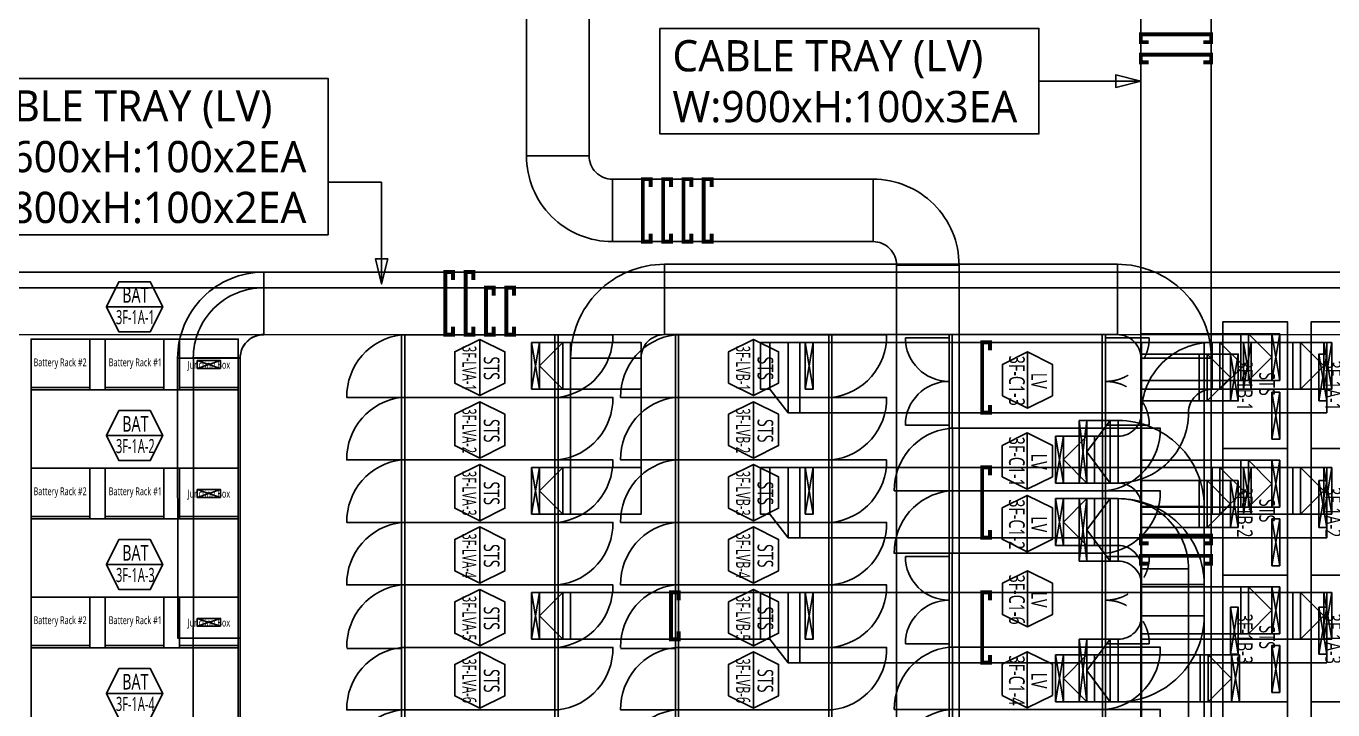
# Model space of a CAD drawing. Header units: millimetres. Extents: x -138191 to 245733, y -341087 to 835263.
# Drawn here: x -124095 to -107386, y 474660 to 483411 of the extents above; entities that cross this region are included whole.
import ezdxf
from ezdxf.enums import TextEntityAlignment as Align

# ---------------------------------------------------------------- set-up
doc = ezdxf.new("R2010")
doc.units = ezdxf.units.MM
doc.header["$LTSCALE"] = 300
doc.linetypes.add('D1', pattern=[3, 1, -1, 1])
for name, color, linetype in [('------00 Switch Gear', 3, 'Continuous'), ('------00 Switch Gear_Number', 1, 'Continuous'), ('-----26 Electrical Cable Tray_HV_N', 30, 'Continuous'), ('-----26 Electrical Cable Tray_LV_STS1', 3, 'Continuous'), ('-----26 Electrical Cable Tray_LV_STS2', 2, 'Continuous'), ('-----26 Electrical Cable Tray_LV_STS3', 151, 'Continuous'), ('-----26 Electrical Cable Tray_LV_STS3_B', 4, 'Continuous'), ('-----26 Electrical Cable Tray_LV_STS3_C', 231, 'Continuous'), ('-----26 Electrical Cable Tray_LV_UPSBAT', 11, 'Continuous')]:
    doc.layers.add(name, color=color, linetype=linetype)
doc.styles.add('ELEC', font='malgun.ttf')

# ---------------------------------------------------------------- blocks, each defined once
blk = doc.blocks.new('STS-R')
blk.add_lwpolyline([(886994, -128588), (888614, -128588), (888614, -129418), (886994, -129418), (886994, -128588)])
blk = doc.blocks.new('A$C2e8f9a8b')
at = {"color": 0}
blk.add_line((30, 750), (30, 0), dxfattribs=at)
blk.add_lwpolyline([(650, 0), (0, 0), (0, 750), (650, 750)], close=True, dxfattribs=at)
blk = doc.blocks.new('A$495596483691')
at = {"color": 0}
for p, q in [((100, 600), (0, 600)), ((0, 600), (0, 0)), ((500, 600), (100, 600)), ((500, 0), (500, 600)), ((0, 0), (100, 0)), ((100, 0), (500, 0))]:
    blk.add_line(p, q, dxfattribs=at)
at = {"color": 8}
for p, q in [((400, 300), (100, 600)), ((100, 600), (100, 0)), ((400, 0), (400, 600)), ((400, 600), (500, 0)), ((500, 600), (400, 0)), ((400, 300), (100, 0))]:
    blk.add_line(p, q, dxfattribs=at)
blk = doc.blocks.new('A$480505980042')
at = {"color": 0}
for p, q in [((400, 800), (0, 800)), ((0, 800), (0, 0)), ((500, 800), (400, 800)), ((500, 0), (500, 800)), ((0, 0), (400, 0)), ((400, 0), (500, 0))]:
    blk.add_line(p, q, dxfattribs=at)
at = {"color": 8}
for p, q in [((100, 0), (0, 800)), ((0, 0), (100, 800)), ((100, 400), (400, 800)), ((100, 800), (100, 0)), ((400, 0), (400, 800)), ((100, 400), (400, 0))]:
    blk.add_line(p, q, dxfattribs=at)

msp = doc.modelspace()

# ---------------------------------------------------------------- linework, layer by layer
at = {"layer": '------00 Switch Gear'}
for p, q in [((-119253, 478660, 0), (-119253, 479460, 0)), ((-117333, 478660, 0), (-117333, 479460, 0)), ((-115752, 478660, 0), (-115752, 479460, 0)), ((-113832, 478660, 0), (-113832, 479460, 0)), ((-112853, 479424, 0), (-112293, 479424, 0)), ((-112253, 479464, 0), (-112253, 478264, 0)), ((-110335, 479464, 0), (-110335, 478264, 0)), ((-109733, 479424, 0), (-110293, 479424, 0)), ((-119253, 477860, 0), (-119253, 478660, 0)), ((-117333, 477860, 0), (-117333, 478660, 0)), ((-115752, 477860, 0), (-115752, 478660, 0)), ((-113832, 477860, 0), (-113832, 478660, 0)), ((-112853, 478304, 0), (-112293, 478304, 0)), ((-112252, 477464, 0), (-112252, 478264, 0)), ((-110332, 477464, 0), (-110332, 478264, 0)), ((-109733, 478304, 0), (-110293, 478304, 0)), ((-109592, 478264, 0), (-110292, 478264, 0)), ((-119253, 477060, 0), (-119253, 477860, 0)), ((-117333, 477060, 0), (-117333, 477860, 0)), ((-115752, 477060, 0), (-115752, 477860, 0)), ((-113832, 477060, 0), (-113832, 477860, 0)), ((-112994, 477464, 0), (-112294, 477464, 0)), ((-112252, 476664, 0), (-112252, 477464, 0)), ((-110332, 476664, 0), (-110332, 477464, 0)), ((-109592, 477464, 0), (-110292, 477464, 0)), ((-119253, 476260, 0), (-119253, 477060, 0)), ((-117333, 476260, 0), (-117333, 477060, 0)), ((-115752, 476260, 0), (-115752, 477060, 0)), ((-113832, 476260, 0), (-113832, 477060, 0)), ((-112994, 476664, 0), (-112294, 476664, 0)), ((-112853, 476624, 0), (-112293, 476624, 0)), ((-112253, 476664, 0), (-112253, 475464, 0)), ((-110335, 476664, 0), (-110335, 475464, 0)), ((-109733, 476624, 0), (-110293, 476624, 0)), ((-119253, 475460, 0), (-119253, 476260, 0)), ((-117333, 475460, 0), (-117333, 476260, 0)), ((-115752, 475460, 0), (-115752, 476260, 0)), ((-113832, 475460, 0), (-113832, 476260, 0)), ((-119253, 474660, 0), (-119253, 475460, 0)), ((-117333, 474660, 0), (-117333, 475460, 0)), ((-115752, 474660, 0), (-115752, 475460, 0)), ((-113832, 474660, 0), (-113832, 475460, 0)), ((-112853, 475504, 0), (-112293, 475504, 0)), ((-112252, 474664, 0), (-112252, 475464, 0)), ((-110332, 474664, 0), (-110332, 475464, 0)), ((-109733, 475504, 0), (-110293, 475504, 0)), ((-109592, 475464, 0), (-110292, 475464, 0)), ((-119253, 473860, 0), (-119253, 474660, 0)), ((-117333, 473860, 0), (-117333, 474660, 0)), ((-115752, 473860, 0), (-115752, 474660, 0)), ((-113832, 473860, 0), (-113832, 474660, 0)), ((-112994, 474664, 0), (-112294, 474664, 0)), ((-112252, 473864, 0), (-112252, 474664, 0)), ((-110332, 473864, 0), (-110332, 474664, 0)), ((-109592, 474664, 0), (-110292, 474664, 0))]:
    msp.add_line(p, q, dxfattribs=at)
at = {"layer": '------00 Switch Gear', "elevation": 0}
for points in [[(-124033, 472155), (-124033, 479405), (-121383, 479405), (-121383, 472155), (-124033, 472155)], [(-119995, 475447), (-119295, 475447)], [(-116494, 475447), (-115794, 475447)]]:
    msp.add_lwpolyline(points, dxfattribs=at)
for points in [[(-121383, 479405), (-121383, 478755), (-124033, 478755), (-124033, 479405)], [(-117293, 478660), (-117293, 479460), (-119295, 479460), (-119295, 478660)], [(-113792, 478660), (-113792, 479460), (-115794, 479460), (-115794, 478660)], [(-112293, 479464), (-112293, 478264), (-110293, 478264), (-110293, 479464)], [(-117293, 477860), (-117293, 478660), (-119295, 478660), (-119295, 477860)], [(-113792, 477860), (-113792, 478660), (-115794, 478660), (-115794, 477860)], [(-110292, 477464), (-110292, 478264), (-112294, 478264), (-112294, 477464)], [(-121383, 477755), (-121383, 477105), (-124033, 477105), (-124033, 477755)], [(-117293, 477060), (-117293, 477860), (-119295, 477860), (-119295, 477060)], [(-113792, 477060), (-113792, 477860), (-115794, 477860), (-115794, 477060)], [(-110292, 476664), (-110292, 477464), (-112294, 477464), (-112294, 476664)], [(-117293, 476260), (-117293, 477060), (-119295, 477060), (-119295, 476260)], [(-113792, 476260), (-113792, 477060), (-115794, 477060), (-115794, 476260)], [(-112293, 476664), (-112293, 475464), (-110293, 475464), (-110293, 476664)], [(-117293, 475460), (-117293, 476260), (-119295, 476260), (-119295, 475460)], [(-113792, 475460), (-113792, 476260), (-115794, 476260), (-115794, 475460)], [(-121383, 476105), (-121383, 475455), (-124033, 475455), (-124033, 476105)], [(-117293, 474660), (-117293, 475460), (-119295, 475460), (-119295, 474660)], [(-113792, 474660), (-113792, 475460), (-115794, 475460), (-115794, 474660)], [(-110292, 474664), (-110292, 475464), (-112294, 475464), (-112294, 474664)], [(-117293, 473860), (-117293, 474660), (-119295, 474660), (-119295, 473860)], [(-113792, 473860), (-113792, 474660), (-115794, 474660), (-115794, 473860)], [(-110292, 473864), (-110292, 474664), (-112294, 474664), (-112294, 473864)]]:
    msp.add_lwpolyline(points, close=True, dxfattribs=at)
for points in [[(-119295, 479460, 0.385743), (-119995, 478660), (-119295, 478660)], [(-117293, 478660, 0.385743), (-116593, 479460), (-117293, 479460)], [(-115794, 479460, 0.385743), (-116494, 478660), (-115794, 478660)], [(-113792, 478660, 0.385743), (-113092, 479460), (-113792, 479460)], [(-119295, 478660, 0.385743), (-119995, 477860), (-119295, 477860)], [(-117293, 477860, 0.385743), (-116593, 478660), (-117293, 478660)], [(-115794, 478660, 0.385743), (-116494, 477860), (-115794, 477860)], [(-113792, 477860, 0.385743), (-113092, 478660), (-113792, 478660)], [(-119295, 477860, 0.385743), (-119995, 477060), (-119295, 477060)], [(-117293, 477060, 0.385743), (-116593, 477860), (-117293, 477860)], [(-115794, 477860, 0.385743), (-116494, 477060), (-115794, 477060)], [(-113792, 477060, 0.385743), (-113092, 477860), (-113792, 477860)], [(-119295, 477060, 0.385743), (-119995, 476260), (-119295, 476260)], [(-117293, 476260, 0.385743), (-116593, 477060), (-117293, 477060)], [(-115794, 477060, 0.385743), (-116494, 476260), (-115794, 476260)], [(-113792, 476260, 0.385743), (-113092, 477060), (-113792, 477060)], [(-119295, 476260, 0.385743), (-119995, 475460)], [(-117293, 475460, 0.385743), (-116593, 476260), (-117293, 476260)], [(-115794, 476260, 0.385743), (-116494, 475460)], [(-113792, 475460, 0.385743), (-113092, 476260), (-113792, 476260)], [(-119295, 475460, 0.385743), (-119995, 474660), (-119295, 474660)], [(-117293, 474660, 0.385743), (-116593, 475460), (-117293, 475460)], [(-115794, 475460, 0.385743), (-116494, 474660), (-115794, 474660)], [(-113792, 474660, 0.385743), (-113092, 475460), (-113792, 475460)], [(-119295, 474660, 0.385743), (-119995, 473860), (-119295, 473860)], [(-115794, 474660, 0.385743), (-116494, 473860), (-115794, 473860)]]:
    msp.add_lwpolyline(points, format="xyb", dxfattribs=at)
at = {"layer": '------00 Switch Gear'}
for centre, radius, start, end in [((-112293, 479424, 0), 560, 180, 270), ((-112293, 478304, 0), 560, 90, 180), ((-112203, 477477, 0), 791, 96.6265, 181.0016), ((-110384, 478250, 0), 791, 276.6265, 1.0016), ((-112203, 476677, 0), 791, 96.6265, 181.0016), ((-110384, 477450, 0), 791, 276.6265, 1.0016), ((-112293, 476624, 0), 560, 180, 270), ((-112293, 475504, 0), 560, 90, 180), ((-112203, 474677, 0), 791, 96.6265, 181.0016), ((-110384, 475450, 0), 791, 276.6265, 1.0016), ((-112203, 473877, 0), 791, 96.6265, 181.0016), ((-110384, 474650, 0), 791, 276.6265, 1.0016)]:
    msp.add_arc(centre, radius, start, end, dxfattribs=at)
at = {"layer": '------00 Switch Gear', "linetype": 'D1'}
for centre, start, end in [((-110293, 479424, 0), 270, 0), ((-110293, 478304, 0), 0, 90), ((-110293, 476624, 0), 270, 0), ((-110293, 475504, 0), 0, 90)]:
    msp.add_arc(centre, 560, start, end, dxfattribs=at)
at = {"layer": '------00 Switch Gear_Number', "elevation": 0}
for points in [[(-122348, 479820), (-123068, 479820), (-122909, 480140), (-122508, 480140), (-122348, 479820), (-122508, 479500), (-122909, 479500), (-123068, 479820)], [(-118294, 478682), (-118294, 479402), (-117974, 479243), (-117974, 478842), (-118294, 478682), (-118614, 478842), (-118614, 479243), (-118294, 479402)], [(-114793, 478682), (-114793, 479402), (-114473, 479243), (-114473, 478842), (-114793, 478682), (-115113, 478842), (-115113, 479243), (-114793, 479402)], [(-111292, 478522), (-111292, 479242), (-110972, 479082), (-110972, 478681), (-111292, 478522), (-111612, 478681), (-111612, 479082), (-111292, 479242)], [(-118294, 477882), (-118294, 478602), (-117974, 478443), (-117974, 478042), (-118294, 477882), (-118614, 478042), (-118614, 478443), (-118294, 478602)], [(-114793, 477882), (-114793, 478602), (-114473, 478443), (-114473, 478042), (-114793, 477882), (-115113, 478042), (-115113, 478443), (-114793, 478602)], [(-122348, 478170), (-123068, 478170), (-122909, 478490), (-122508, 478490), (-122348, 478170), (-122508, 477850), (-122909, 477850), (-123068, 478170)], [(-111293, 477485), (-111293, 478205), (-110973, 478046), (-110973, 477645), (-111293, 477485), (-111613, 477645), (-111613, 478046), (-111293, 478205)], [(-118294, 477082), (-118294, 477802), (-117974, 477643), (-117974, 477242), (-118294, 477082), (-118614, 477242), (-118614, 477643), (-118294, 477802)], [(-114793, 477082), (-114793, 477802), (-114473, 477643), (-114473, 477242), (-114793, 477082), (-115113, 477242), (-115113, 477643), (-114793, 477802)], [(-111293, 476685), (-111293, 477405), (-110973, 477246), (-110973, 476845), (-111293, 476685), (-111613, 476845), (-111613, 477246), (-111293, 477405)], [(-118294, 476282), (-118294, 477002), (-117974, 476843), (-117974, 476442), (-118294, 476282), (-118614, 476442), (-118614, 476843), (-118294, 477002)], [(-114793, 476282), (-114793, 477002), (-114473, 476843), (-114473, 476442), (-114793, 476282), (-115113, 476442), (-115113, 476843), (-114793, 477002)], [(-122348, 476520), (-123068, 476520), (-122909, 476840), (-122508, 476840), (-122348, 476520), (-122508, 476200), (-122909, 476200), (-123068, 476520)], [(-111292, 475722), (-111292, 476442), (-110972, 476282), (-110972, 475881), (-111292, 475722), (-111612, 475881), (-111612, 476282), (-111292, 476442)], [(-118294, 475482), (-118294, 476202), (-117974, 476043), (-117974, 475642), (-118294, 475482), (-118614, 475642), (-118614, 476043), (-118294, 476202)], [(-114793, 475482), (-114793, 476202), (-114473, 476043), (-114473, 475642), (-114793, 475482), (-115113, 475642), (-115113, 476043), (-114793, 476202)], [(-118294, 474682), (-118294, 475402), (-117974, 475243), (-117974, 474842), (-118294, 474682), (-118614, 474842), (-118614, 475243), (-118294, 475402)], [(-114793, 474682), (-114793, 475402), (-114473, 475243), (-114473, 474842), (-114793, 474682), (-115113, 474842), (-115113, 475243), (-114793, 475402)], [(-111293, 474685), (-111293, 475405), (-110973, 475246), (-110973, 474845), (-111293, 474685), (-111613, 474845), (-111613, 475246), (-111293, 475405)], [(-122348, 474870), (-123068, 474870), (-122909, 475190), (-122508, 475190), (-122348, 474870), (-122508, 474550), (-122909, 474550), (-123068, 474870)]]:
    msp.add_lwpolyline(points, dxfattribs=at)
at = {"layer": '-----26 Electrical Cable Tray_HV_N', "color": 1}
msp.add_line((-120235, 481416), (-119550, 481416), dxfattribs=at)
at = {"layer": '-----26 Electrical Cable Tray_HV_N', "color": 1, "elevation": 0}
msp.add_lwpolyline([(-115991, 483382), (-115991, 482032), (-111145, 482032), (-111145, 483382)], close=True, dxfattribs=at)
at = {"layer": '-----26 Electrical Cable Tray_HV_N', "color": 1}
msp.add_lwpolyline([(-125081, 482741), (-125081, 480741), (-120235, 480741), (-120235, 482741)], close=True, dxfattribs=at)
at = {"layer": '-----26 Electrical Cable Tray_HV_N', "color": 1, "elevation": 0}
msp.add_lwpolyline([(-109842, 482707), (-110162, 482787), (-110162, 482627), (-109842, 482707), (-111145, 482707)], dxfattribs=at)
at = {"layer": '-----26 Electrical Cable Tray_HV_N', "color": 1}
msp.add_lwpolyline([(-119550, 480113), (-119470, 480433), (-119630, 480433), (-119550, 480113), (-119550, 481416)], dxfattribs=at)
at = {"layer": '-----26 Electrical Cable Tray_LV_STS1', "elevation": 0}
for points in [[(-109842, 486205), (-108942, 486205), (-108942, 477255), (-109842, 477255)], [(-109842, 486205), (-108942, 486205), (-108942, 474015), (-109842, 474015)], [(-109842, 486205), (-108942, 486205), (-108942, 470775), (-109842, 470775)], [(-108565, 478875), (-109842, 478875), (-109842, 479475), (-108565, 479475)], [(-108165, 478125), (-108165, 478725), (-108065, 478725), (-108065, 478125)], [(-108565, 477255), (-109842, 477255), (-109842, 477855), (-108565, 477855)], [(-108165, 476505), (-108165, 477105), (-108065, 477105), (-108065, 476505)], [(-108565, 475635), (-109842, 475635), (-109842, 476235), (-108565, 476235)], [(-108165, 474885), (-108165, 475485), (-108065, 475485), (-108065, 474885)]]:
    msp.add_lwpolyline(points, close=True, dxfattribs=at)
at = {"layer": '-----26 Electrical Cable Tray_LV_STS1', "ltscale": 7.5, "const_width": 50, "elevation": 0}
for points in [[(-109042, 483206), (-108942, 483206), (-108942, 483306), (-109842, 483306), (-109842, 483206), (-109742, 483206)], [(-109042, 482947), (-108942, 482947), (-108942, 483047), (-109842, 483047), (-109842, 482947), (-109742, 482947)], [(-109042, 476792), (-108942, 476792), (-108942, 476892), (-109842, 476892), (-109842, 476792), (-109742, 476792)], [(-109042, 476532), (-108942, 476532), (-108942, 476632), (-109842, 476632), (-109842, 476532), (-109742, 476532)]]:
    msp.add_lwpolyline(points, dxfattribs=at)
at = {"layer": '-----26 Electrical Cable Tray_LV_STS1', "elevation": 0}
for points in [[(-108065, 478125), (-108165, 478725)], [(-108065, 478725), (-108165, 478125)], [(-108065, 476505), (-108165, 477105)], [(-108065, 477105), (-108165, 476505)], [(-108065, 474885), (-108165, 475485)], [(-108065, 475485), (-108165, 474885)]]:
    msp.add_lwpolyline(points, dxfattribs=at)
at = {"layer": '-----26 Electrical Cable Tray_LV_STS2', "elevation": 0}
for points in [[(-116233, 479163), (-116233, 479163, -0.414214), (-115933, 479463), (-115933, 479463), (-115933, 480363, 0.414214), (-117133, 479163)], [(-109842, 479163), (-109842, 479163, 0.414214), (-110142, 479463), (-110142, 479463), (-110142, 480363, -0.414214), (-108942, 479163)]]:
    msp.add_lwpolyline(points, format="xyb", close=True, dxfattribs=at)
for points in [[(-115933, 479463), (-115933, 480363), (-110142, 480363), (-110142, 479463)], [(-117133, 479364), (-117133, 478764), (-116233, 478764), (-116233, 479364)], [(-114204, 478464), (-114204, 479364), (-107465, 479364), (-107465, 478464)], [(-114132, 478764), (-114132, 479364), (-114032, 479364), (-114032, 478764)], [(-116233, 477164), (-117133, 477164), (-117133, 479163), (-116233, 479163)], [(-109095, 479214), (-109095, 478614), (-109842, 478614), (-109842, 479214)], [(-108942, 476994), (-109842, 476994), (-109842, 479163), (-108942, 479163)], [(-108695, 478614), (-108695, 479214), (-108595, 479214), (-108595, 478614)], [(-107565, 478614), (-107565, 479214), (-107465, 479214), (-107465, 478614)], [(-117133, 477764), (-117133, 477164), (-116233, 477164), (-116233, 477764)], [(-114204, 476864), (-114204, 477764), (-107465, 477764), (-107465, 476864)], [(-114132, 477164), (-114132, 477764), (-114032, 477764), (-114032, 477164)], [(-109095, 477594), (-109095, 476994), (-109842, 476994), (-109842, 477594)], [(-107565, 476994), (-107565, 477594), (-107465, 477594), (-107465, 476994)], [(-117133, 476164), (-117133, 475564), (-114704, 475564), (-114704, 476164)], [(-114204, 475264), (-114204, 476164), (-107465, 476164), (-107465, 475264)], [(-114132, 475564), (-114132, 476164), (-114032, 476164), (-114032, 475564)], [(-108695, 475374), (-108695, 475974), (-108595, 475974), (-108595, 475374)], [(-107565, 475374), (-107565, 475974), (-107465, 475974), (-107465, 475374)]]:
    msp.add_lwpolyline(points, close=True, dxfattribs=at)
for points in [[(-114204, 479364), (-114704, 479364), (-114704, 478764), (-114585, 478764), (-114585, 479364), (-114352, 479364), (-114352, 478464), (-114585, 478764), (-114585, 479364), (-114204, 479364), (-114204, 478464), (-114352, 478464)], [(-114032, 478764), (-114132, 479364)], [(-114032, 479364), (-114132, 478764)], [(-108595, 478614), (-108695, 479214)], [(-108595, 479214), (-108695, 478614)], [(-107465, 478614), (-107565, 479214)], [(-107465, 479214), (-107565, 478614)], [(-114204, 477764), (-114704, 477764), (-114704, 477164), (-114585, 477164), (-114585, 477764), (-114352, 477764), (-114352, 476864), (-114585, 477164), (-114585, 477764), (-114204, 477764), (-114204, 476864), (-114352, 476864)], [(-114032, 477164), (-114132, 477764)], [(-114032, 477764), (-114132, 477164)], [(-107465, 476994), (-107565, 477594)], [(-107465, 477594), (-107565, 476994)], [(-114204, 476164), (-114704, 476164), (-114704, 475564), (-114585, 475564), (-114585, 476164), (-114352, 476164), (-114352, 475264), (-114585, 475564), (-114585, 476164), (-114204, 476164), (-114204, 475264), (-114352, 475264)], [(-114032, 475564), (-114132, 476164)], [(-114032, 476164), (-114132, 475564)], [(-108595, 475374), (-108695, 475974)], [(-108595, 475974), (-108695, 475374)], [(-107465, 475374), (-107565, 475974)], [(-107465, 475974), (-107565, 475374)]]:
    msp.add_lwpolyline(points, dxfattribs=at)
at = {"layer": '-----26 Electrical Cable Tray_LV_STS2', "ltscale": 7.5, "const_width": 50, "elevation": 0}
for points in [[(-111770, 479264), (-111770, 479364), (-111870, 479364), (-111870, 478464), (-111770, 478464), (-111770, 478564)], [(-111770, 477664), (-111770, 477764), (-111870, 477764), (-111870, 476864), (-111770, 476864), (-111770, 476964)], [(-115751, 476064), (-115751, 476164), (-115851, 476164), (-115851, 475564), (-115751, 475564), (-115751, 475664)], [(-111770, 476064), (-111770, 476164), (-111870, 476164), (-111870, 475264), (-111770, 475264), (-111770, 475364)]]:
    msp.add_lwpolyline(points, dxfattribs=at)
at = {"layer": '-----26 Electrical Cable Tray_LV_STS3', "elevation": 0}
for points in [[(-109232, 478464), (-109232, 478464, -0.414214), (-108932, 478764), (-108932, 478764), (-108932, 479364, 0.414214), (-109832, 478464)], [(-109832, 478464), (-109832, 478464, -0.414214), (-110132, 478164), (-110132, 478164), (-110132, 477564, 0.414214), (-109232, 478464)], [(-110132, 478364), (-110132, 477564, -0.414214), (-109832, 477264), (-109032, 477264, 0.414214)], [(-110132, 477364), (-110132, 476564, -0.414214), (-109832, 476264), (-109032, 476264, 0.414214)], [(-109832, 476464), (-109832, 476464, 0.414214), (-110132, 476764), (-110132, 476764), (-110132, 477364, -0.414214), (-109232, 476464)]]:
    msp.add_lwpolyline(points, format="xyb", close=True, dxfattribs=at)
for points in [[(-107900, 479364), (-108932, 479364), (-108932, 478764), (-107900, 478764)], [(-110432, 478164), (-110132, 478164), (-110132, 477564), (-110432, 477564)], [(-107900, 477764), (-109832, 477764), (-109832, 477164), (-107900, 477164)], [(-110432, 476764), (-110132, 476764), (-110132, 477364), (-110432, 477364)], [(-109832, 475564), (-109832, 477264), (-109032, 477264), (-109032, 475564)], [(-109232, 471664), (-109232, 476464), (-109832, 476464), (-109832, 471664)], [(-109832, 472364), (-109832, 476264), (-109032, 476264), (-109032, 472364)], [(-107900, 476164), (-109832, 476164), (-109832, 475564), (-107900, 475564)]]:
    msp.add_lwpolyline(points, close=True, dxfattribs=at)
at = {"layer": '-----26 Electrical Cable Tray_LV_STS3_B', "elevation": 0}
for points in [[(-109832, 475864), (-109832, 479364), (-109032, 479364), (-109032, 475864)], [(-108930, 479364), (-109832, 479364), (-109832, 478764), (-108930, 478764)], [(-108930, 477764), (-109832, 477764), (-109832, 477164), (-108930, 477164)], [(-110432, 475364), (-109082, 475364), (-109082, 474764), (-110432, 474764)]]:
    msp.add_lwpolyline(points, close=True, dxfattribs=at)
msp.add_lwpolyline([(-109032, 475864), (-109832, 475864, -0.414214), (-110132, 475564), (-110132, 474764, 0.414214)], format="xyb", close=True, dxfattribs=at)
at = {"layer": '-----26 Electrical Cable Tray_LV_STS3_C', "elevation": 0}
for points in [[(-117698, 488682), (-117698, 481753), (-116898, 481753), (-116898, 488682)], [(-117698, 488682), (-117698, 481753), (-116898, 481753), (-116898, 488682)], [(-117698, 487062), (-117698, 481753), (-116898, 481753), (-116898, 487062)], [(-113266, 481453), (-116598, 481453), (-116598, 480653), (-113266, 480653)], [(-113266, 481453), (-116598, 481453), (-116598, 480653), (-113266, 480653)], [(-113266, 481453), (-116598, 481453), (-116598, 480653), (-113266, 480653)], [(-112966, 480353), (-112966, 473064), (-112166, 473064), (-112166, 480353)], [(-112966, 480353), (-112966, 471064), (-112166, 471064), (-112166, 480353)], [(-112966, 480353), (-112966, 472164), (-112166, 472164), (-112166, 480353)]]:
    msp.add_lwpolyline(points, close=True, dxfattribs=at)
for points in [[(-116598, 480653), (-116598, 481453, -0.414214), (-116898, 481753), (-117698, 481753, 0.414214)], [(-116598, 480653), (-116598, 481453, -0.414214), (-116898, 481753), (-117698, 481753, 0.414214)], [(-116598, 480653), (-116598, 481453, -0.414214), (-116898, 481753), (-117698, 481753, 0.414214)], [(-113266, 481453), (-113266, 480653, -0.414214), (-112966, 480353), (-112166, 480353, 0.414214)], [(-113266, 481453), (-113266, 480653, -0.414214), (-112966, 480353), (-112166, 480353, 0.414214)], [(-113266, 481453), (-113266, 480653, -0.414214), (-112966, 480353), (-112166, 480353, 0.414214)]]:
    msp.add_lwpolyline(points, format="xyb", close=True, dxfattribs=at)
at = {"layer": '-----26 Electrical Cable Tray_LV_STS3_C', "ltscale": 7.5, "const_width": 50, "elevation": 0}
for points in [[(-116110, 481353), (-116110, 481453), (-116210, 481453), (-116210, 480653), (-116110, 480653), (-116110, 480753)], [(-115850, 481353), (-115850, 481453), (-115950, 481453), (-115950, 480653), (-115850, 480653), (-115850, 480753)], [(-115590, 481353), (-115590, 481453), (-115690, 481453), (-115690, 480653), (-115590, 480653), (-115590, 480753)], [(-115331, 481353), (-115331, 481453), (-115431, 481453), (-115431, 480653), (-115331, 480653), (-115331, 480753)]]:
    msp.add_lwpolyline(points, dxfattribs=at)
at = {"layer": '-----26 Electrical Cable Tray_LV_UPSBAT'}
for p, q in [((-121608, 479130), (-121908, 479030)), ((-121608, 479030), (-121908, 479130)), ((-121608, 477480), (-121908, 477380)), ((-121608, 477380), (-121908, 477480)), ((-121608, 475830), (-121908, 475730)), ((-121608, 475730), (-121908, 475830))]:
    msp.add_line(p, q, dxfattribs=at)
for points in [[(-104831, 479463), (-124708, 479462), (-124708, 480262), (-104831, 480263)], [(-104831, 479463), (-121058, 479462), (-121058, 480262), (-104831, 480263)], [(-104831, 479463), (-124708, 479462), (-124708, 480062), (-104831, 480063)], [(-104831, 479463), (-121058, 479462), (-121058, 480062), (-104831, 480063)], [(-121358, 479162), (-121357, 475580), (-122157, 475580), (-122158, 479162)], [(-121358, 472277), (-121357, 479164), (-121957, 479164), (-121958, 472277)]]:
    msp.add_lwpolyline(points, close=True, dxfattribs=at)
for points in [[(-121058, 480262), (-121058, 479462, 0.414214), (-121358, 479162), (-122158, 479162, -0.414214)], [(-121058, 479464), (-121058, 479464, 0.414214), (-121358, 479164), (-121358, 479164), (-121958, 479164, -0.414214), (-121058, 480064)]]:
    msp.add_lwpolyline(points, format="xyb", close=True, dxfattribs=at)
at = {"layer": '-----26 Electrical Cable Tray_LV_UPSBAT', "ltscale": 7.5, "const_width": 50}
for points in [[(-118636, 480163), (-118636, 480263), (-118736, 480263), (-118736, 479463), (-118636, 479463), (-118636, 479563)], [(-118116, 479963), (-118116, 480063), (-118216, 480063), (-118216, 479463), (-118116, 479463), (-118116, 479563)]]:
    msp.add_lwpolyline(points, dxfattribs=at)
at = {"layer": '-----26 Electrical Cable Tray_LV_UPSBAT', "ltscale": 7.5, "const_width": 50, "elevation": 0}
for points in [[(-118376, 480163), (-118376, 480263), (-118476, 480263), (-118476, 479463), (-118376, 479463), (-118376, 479563)], [(-117856, 479963), (-117856, 480063), (-117956, 480063), (-117956, 479463), (-117856, 479463), (-117856, 479563)]]:
    msp.add_lwpolyline(points, dxfattribs=at)
at = {"layer": '-----26 Electrical Cable Tray_LV_UPSBAT', "elevation": 0}
for points in [[(-121608, 479030), (-121608, 479130), (-121908, 479130), (-121908, 479030)], [(-121608, 477380), (-121608, 477480), (-121908, 477480), (-121908, 477380)], [(-121608, 475730), (-121608, 475830), (-121908, 475830), (-121908, 475730)]]:
    msp.add_lwpolyline(points, close=True, dxfattribs=at)

# ---------------------------------------------------------------- block references
at = {"layer": '------00 Switch Gear'}
for name, p, rotation in [('STS-R', (-237383, -408989, 0), 90.00000000000001), ('STS-R', (-236253, -408989, 0), 90.00000000000001), ('A$C2e8f9a8b', (-123283, 478755), 89.99999999999999), ('A$C2e8f9a8b', (-122333, 478755), 89.99999999999999), ('A$C2e8f9a8b', (-121383, 478755), 89.99999999999999), ('STS-R', (-237383, -410609, 0), 90.00000000000001), ('STS-R', (-236253, -410609, 0), 90.00000000000001), ('A$C2e8f9a8b', (-123283, 477105), 89.99999999999999), ('A$C2e8f9a8b', (-122333, 477105), 89.99999999999999), ('A$C2e8f9a8b', (-121383, 477105), 89.99999999999999), ('STS-R', (-237383, -412229, 0), 90.00000000000001), ('STS-R', (-236253, -412229, 0), 90.00000000000001), ('A$C2e8f9a8b', (-123283, 475455), 89.99999999999999), ('A$C2e8f9a8b', (-122333, 475455), 89.99999999999999), ('A$C2e8f9a8b', (-121383, 475455), 89.99999999999999), ('STS-R', (-237383, -413849, 0), 90.00000000000001), ('STS-R', (-236253, -413849, 0), 90.00000000000001)]:
    msp.add_blockref(name, p, dxfattribs=dict(at, rotation=rotation))
at = {"layer": '-----26 Electrical Cable Tray_LV_STS1'}
for p in [(-108565, 478875, 0), (-108565, 477255, 0), (-108565, 475635, 0)]:
    msp.add_blockref('A$495596483691', p, dxfattribs=at)
at = {"layer": '-----26 Electrical Cable Tray_LV_STS2', "xscale": -1}
for p in [(-117133, 478764, 0), (-117133, 477164, 0), (-117133, 475564, 0)]:
    msp.add_blockref('A$495596483691', p, dxfattribs=at)
at = {"layer": '-----26 Electrical Cable Tray_LV_STS2'}
for p in [(-109095, 478614, 0), (-109095, 476994, 0)]:
    msp.add_blockref('A$495596483691', p, dxfattribs=at)
at = {"layer": '-----26 Electrical Cable Tray_LV_STS3'}
for name, p in [('A$495596483691', (-107900, 478764, 0)), ('A$480505980042', (-110632, 477564, 0)), ('A$495596483691', (-107900, 477164, 0)), ('A$480505980042', (-110632, 476564, 0)), ('A$495596483691', (-107900, 475564, 0))]:
    msp.add_blockref(name, p, dxfattribs=at)
at = {"layer": '-----26 Electrical Cable Tray_LV_STS3', "rotation": 180}
for p in [(-110432, 478164, 0), (-110432, 477364)]:
    msp.add_blockref('A$495596483691', p, dxfattribs=at)
at = {"layer": '-----26 Electrical Cable Tray_LV_STS3_B'}
for name, p in [('A$495596483691', (-108930, 478764)), ('A$495596483691', (-108930, 477164, 0)), ('A$480505980042', (-110632, 474764, 0)), ('A$495596483691', (-109082, 474764, 0))]:
    msp.add_blockref(name, p, dxfattribs=at)
at = {"layer": '-----26 Electrical Cable Tray_LV_STS3_B', "rotation": 180}
msp.add_blockref('A$495596483691', (-110432, 475364, 0), dxfattribs=at)

# ---------------------------------------------------------------- texts
at = {"layer": '------00 Switch Gear', "style": 'ELEC', "width": 0.6}
for s, p in [('Battery Rack #2', (-123661, 479108)), ('Battery Rack #1', (-122699, 479108)), ('Junction Box', (-121758, 479077)), ('Battery Rack #2', (-123661, 477458)), ('Battery Rack #1', (-122699, 477458)), ('Junction Box', (-121758, 477427)), ('Battery Rack #2', (-123661, 475808)), ('Battery Rack #1', (-122699, 475808)), ('Junction Box', (-121758, 475777))]:
    msp.add_text(s, height=100, dxfattribs=at).set_placement(p, align=Align.MIDDLE_CENTER)
at = {"layer": '------00 Switch Gear_Number', "color": 0, "style": 'ELEC'}
for s, height, width, p in [('BAT', 200, 0.7, (-122699, 479971)), ('3F-1A-1', 180, 0.6, (-122699, 479687)), ('BAT', 200, 0.7, (-122699, 478321)), ('3F-1A-2', 180, 0.6, (-122699, 478037)), ('BAT', 200, 0.7, (-122699, 476671)), ('3F-1A-3', 180, 0.6, (-122699, 476387)), ('BAT', 200, 0.7, (-122699, 475021)), ('3F-1A-4', 180, 0.6, (-122699, 474737))]:
    msp.add_text(s, height=height, dxfattribs=dict(at, width=width)).set_placement(p, align=Align.MIDDLE_CENTER)
for s, height, width, p in [('3F-LVA-1', 180, 0.6, (-118428, 479033, 0)), ('3F-LVB-1', 180, 0.6, (-114927, 479033, 0)), ('STS', 200, 0.7, (-118143, 479033, 0)), ('STS', 200, 0.7, (-114642, 479033, 0)), ('3F-C1-3', 200, 0.7, (-111426, 478872, 0)), ('3F-1B-1', 200, 0.7, (-108512, 478810, 0)), ('3F-1A-1', 200, 0.7, (-107382, 478810, 0)), ('LV', 200, 0.7, (-111141, 478872, 0)), ('STS', 200, 0.7, (-108227, 478831, 0)), ('3F-LVA-2', 180, 0.6, (-118428, 478233, 0)), ('3F-LVB-2', 180, 0.6, (-114927, 478233, 0)), ('STS', 200, 0.7, (-118143, 478233, 0)), ('STS', 200, 0.7, (-114642, 478233, 0)), ('3F-C1-1', 200, 0.7, (-111427, 477836, 0)), ('LV', 200, 0.7, (-111142, 477836, 0)), ('3F-LVA-3', 180, 0.6, (-118428, 477433, 0)), ('STS', 200, 0.7, (-118143, 477433, 0)), ('3F-LVB-3', 180, 0.6, (-114927, 477433, 0)), ('STS', 200, 0.7, (-114642, 477433, 0)), ('3F-1B-2', 200, 0.7, (-108512, 477190, 0)), ('3F-1A-2', 200, 0.7, (-107382, 477190, 0)), ('3F-C1-2', 200, 0.7, (-111427, 477036, 0)), ('STS', 200, 0.7, (-108227, 477211, 0)), ('LV', 200, 0.7, (-111142, 477036, 0)), ('3F-LVA-4', 180, 0.6, (-118428, 476633, 0)), ('3F-LVB-4', 180, 0.6, (-114927, 476633, 0)), ('STS', 200, 0.7, (-118143, 476633, 0)), ('STS', 200, 0.7, (-114642, 476633, 0)), ('3F-C1-6', 200, 0.7, (-111426, 476072, 0)), ('3F-LVA-5', 180, 0.6, (-118428, 475833, 0)), ('3F-LVB-5', 180, 0.6, (-114927, 475833, 0)), ('LV', 200, 0.7, (-111141, 476072, 0)), ('STS', 200, 0.7, (-118143, 475833, 0)), ('STS', 200, 0.7, (-114642, 475833, 0)), ('3F-1B-3', 200, 0.7, (-108512, 475570, 0)), ('STS', 200, 0.7, (-108227, 475591, 0)), ('3F-1A-3', 200, 0.7, (-107382, 475570, 0)), ('3F-LVA-6', 180, 0.6, (-118428, 475033, 0)), ('3F-LVB-6', 180, 0.6, (-114927, 475033, 0)), ('3F-C1-4', 200, 0.7, (-111427, 475036, 0)), ('STS', 200, 0.7, (-118143, 475033, 0)), ('STS', 200, 0.7, (-114642, 475033, 0)), ('LV', 200, 0.7, (-111142, 475036, 0))]:
    msp.add_text(s, height=height, rotation=270, dxfattribs=dict(at, width=width)).set_placement(p, align=Align.MIDDLE_CENTER)
at = {"layer": '-----26 Electrical Cable Tray_LV_STS1', "style": 'ELEC'}
for s, p in [('CABLE TRAY (LV)', (-115831, 483032, 0)), ('W:900xH:100x3EA', (-115831, 482382, 0))]:
    msp.add_text(s, height=400, dxfattribs=at).set_placement(p, align=Align.MIDDLE_LEFT)
at = {"layer": '-----26 Electrical Cable Tray_LV_UPSBAT', "style": 'ELEC'}
for s, p in [('CABLE TRAY (LV)', (-124921, 482391)), ('W:600xH:100x2EA', (-124921, 481741)), ('W:800xH:100x2EA', (-124921, 481091))]:
    msp.add_text(s, height=400, dxfattribs=at).set_placement(p, align=Align.MIDDLE_LEFT)

doc.saveas('drawing.dxf')
